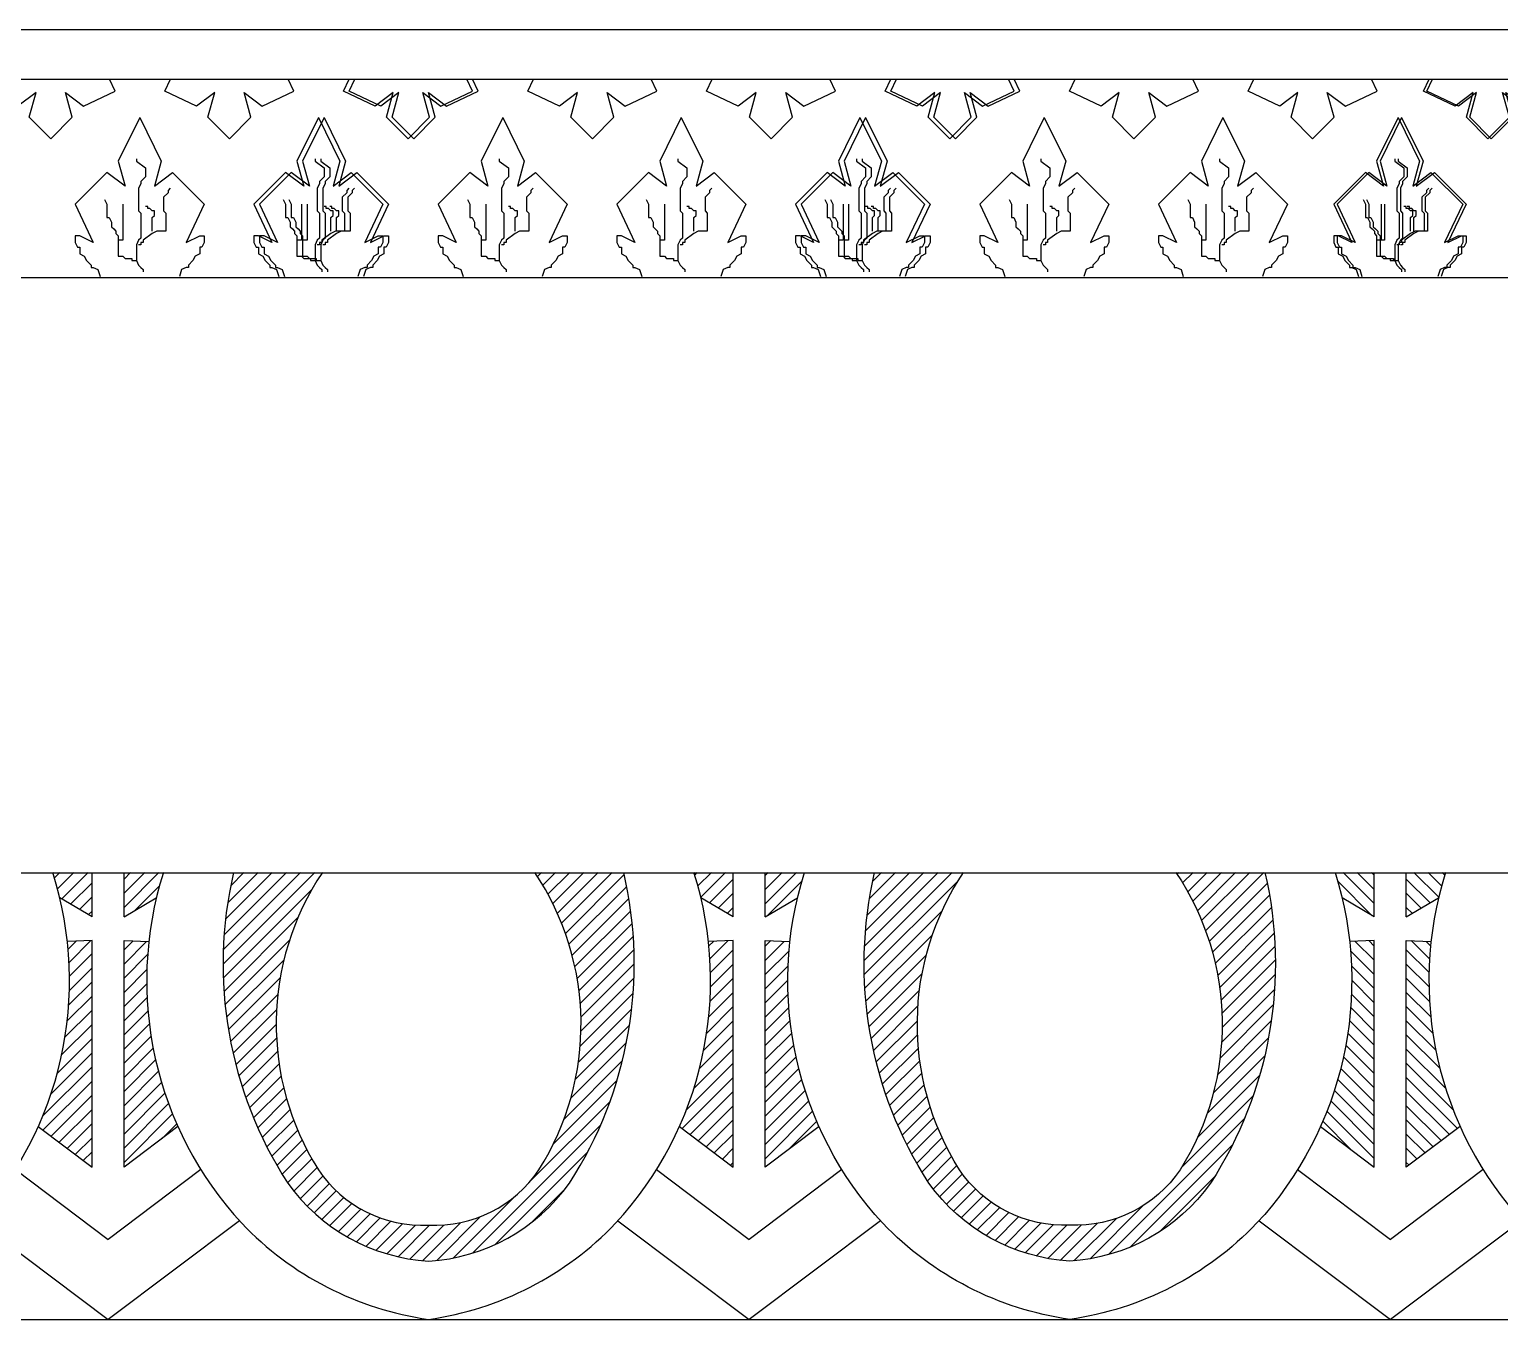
# Model space of a CAD drawing. Extents: x 225 to 2401, y 148 to 3508.
# Drawn here: x 725.2 to 873.3, y 3093.5 to 3223.5 of the extents above; entities that cross this region are included whole.
import ezdxf

# ---------------------------------------------------------------- set-up
doc = ezdxf.new("R2010")
doc.units = 0
doc.header["$LTSCALE"] = 10
doc.header["$MEASUREMENT"] = 0
for name, color, linetype in [('3', 3, 'CONTINUOUS'), ('7', 7, 'CONTINUOUS'), ('BH', 3, 'CONTINUOUS')]:
    doc.layers.add(name, color=color, linetype=linetype)
pattern_1 = [(45, (356.2335, 1808.6807), (-0.7137359, 0.7137359), [])]

msp = doc.modelspace()

# ---------------------------------------------------------------- hatches: boundary and pattern name
at = {"layer": '3'}
h = msp.add_hatch(dxfattribs=at)
h.set_pattern_fill('ANSI31', color=256, scale=8.075, style=0)
h.set_pattern_definition(pattern_1)
h.paths.add_polyline_path([(731.49, 3138.52), (727.54, 3138.52, -0.018345), (728.25, 3135.97), (731.49, 3134.04)])
h.paths.add_polyline_path([(731.49, 3131.68), (729.01, 3131.55, -0.133078), (726.07, 3112.92), (731.49, 3108.83)])
h.paths.add_polyline_path([(737.21, 3131.55), (734.72, 3131.68), (734.72, 3108.83), (740.15, 3112.92, -0.133078)])
h.paths.add_polyline_path([(734.72, 3138.52), (734.72, 3134.04), (737.97, 3135.97, -0.018345), (738.68, 3138.52)])
h = msp.add_hatch(dxfattribs=at)
h.set_pattern_fill('ANSI31', color=256, scale=8.075, style=0)
h.set_pattern_definition(pattern_1)
h.paths.add_polyline_path([(796.09, 3138.52), (792.14, 3138.52, -0.018345), (792.85, 3135.97), (796.09, 3134.04)])
h.paths.add_polyline_path([(796.09, 3131.68), (793.61, 3131.55, -0.133078), (790.67, 3112.92), (796.09, 3108.83)])
h.paths.add_polyline_path([(801.81, 3131.55), (799.32, 3131.68), (799.32, 3108.83), (804.75, 3112.92, -0.133078)])
h.paths.add_polyline_path([(799.32, 3138.52), (799.32, 3134.04), (802.57, 3135.97, -0.018345), (803.28, 3138.52)])
h = msp.add_hatch(dxfattribs=at)
h.set_pattern_fill('ANSI31', color=256, scale=8.075, style=0)
h.set_pattern_definition(pattern_1)
h.paths.add_polyline_path([(819.31, 3138.52), (810.35, 3138.52, 0.20319), (815.81, 3107.22, 0.224863), (830.01, 3099.35, 0.224863), (844.2, 3107.22, 0.20319), (849.67, 3138.52), (840.7, 3138.52, -0.297247), (841.12, 3108.57, -0.262813), (830.01, 3102.98, -0.262813), (818.9, 3108.57, -0.297247)])
h = msp.add_hatch(dxfattribs=at)
h.set_pattern_fill('ANSI31', color=256, scale=8.075, style=0)
h.set_pattern_definition([(135, (1303.7843, 1808.6807), (0.7137359, 0.7137359), [])])
h.paths.add_polyline_path([(863.92, 3138.52), (867.88, 3138.52, 0.018345), (867.17, 3135.97), (863.92, 3134.04)])
h.paths.add_polyline_path([(863.92, 3131.68), (866.41, 3131.55, 0.133078), (869.35, 3112.92), (863.92, 3108.83)])
h.paths.add_polyline_path([(858.21, 3131.55), (860.69, 3131.68), (860.69, 3108.83), (855.27, 3112.92, 0.133078)])
h.paths.add_polyline_path([(860.69, 3138.52), (860.69, 3134.04), (857.45, 3135.97, 0.018345), (856.74, 3138.52)])
at = {"layer": 'BH'}
h = msp.add_hatch(dxfattribs=at)
h.set_pattern_fill('ANSI31', color=256, scale=8.075, style=0)
h.set_pattern_definition(pattern_1)
h.paths.add_polyline_path([(785.07, 3138.52), (776.1, 3138.52, -0.297247), (776.52, 3108.57, -0.262813), (765.41, 3102.98, -0.262813), (754.3, 3108.57, -0.297247), (754.71, 3138.52), (745.75, 3138.52, 0.20319), (751.21, 3107.22, 0.224863), (765.41, 3099.35, 0.224863), (779.6, 3107.22, 0.20319)])

# ---------------------------------------------------------------- linework, layer by layer
at = {"layer": '3'}
for p, q in [((277.43, 3218.47), (1385.49, 3218.47)), ((729.43, 3198.47), (743.14, 3198.47)), ((747.43, 3198.47), (761.14, 3198.47)), ((748, 3198.47), (761.71, 3198.47)), ((766, 3198.47), (779.71, 3198.47)), ((784, 3198.47), (797.71, 3198.47)), ((802, 3198.47), (815.71, 3198.47)), ((802.57, 3198.47), (816.28, 3198.47)), ((820.57, 3198.47), (834.28, 3198.47)), ((838.57, 3198.47), (852.28, 3198.47)), ((856.23, 3198.47), (869.94, 3198.47)), ((856.57, 3198.47), (870.28, 3198.47)), ((731.49, 3134.04), (731.49, 3138.52)), ((734.72, 3134.04), (734.72, 3138.52)), ((796.09, 3134.04), (796.09, 3138.52)), ((799.32, 3134.04), (799.32, 3138.52)), ((860.69, 3134.04), (860.69, 3138.52)), ((863.92, 3134.04), (863.92, 3138.52)), ((731.49, 3134.04), (728.25, 3135.97)), ((734.72, 3134.04), (737.97, 3135.97)), ((796.09, 3134.04), (792.85, 3135.97)), ((799.32, 3134.04), (802.57, 3135.97)), ((860.69, 3134.04), (857.45, 3135.97)), ((863.92, 3134.04), (867.17, 3135.97)), ((731.49, 3131.68), (729.01, 3131.55)), ((731.49, 3108.83), (731.49, 3131.68)), ((734.72, 3131.68), (737.21, 3131.55)), ((734.72, 3108.83), (734.72, 3131.68)), ((796.09, 3131.68), (793.61, 3131.55)), ((796.09, 3108.83), (796.09, 3131.68)), ((799.32, 3131.68), (801.81, 3131.55)), ((799.32, 3108.83), (799.32, 3131.68)), ((860.69, 3131.68), (858.21, 3131.55)), ((860.69, 3108.83), (860.69, 3131.68)), ((863.92, 3108.83), (863.92, 3131.68)), ((863.92, 3131.68), (866.41, 3131.55)), ((726.07, 3112.92), (731.49, 3108.83)), ((740.15, 3112.92), (734.72, 3108.83)), ((790.67, 3112.92), (796.09, 3108.83)), ((804.75, 3112.92), (799.32, 3108.83)), ((855.27, 3112.92), (860.69, 3108.83)), ((869.35, 3112.92), (863.92, 3108.83)), ((723.77, 3108.59), (733.11, 3101.55)), ((742.45, 3108.59), (733.11, 3101.55)), ((788.37, 3108.59), (797.71, 3101.55)), ((807.05, 3108.59), (797.71, 3101.55)), ((852.97, 3108.59), (862.31, 3101.55)), ((871.65, 3108.59), (862.31, 3101.55)), ((719.88, 3103.43), (733.11, 3093.47)), ((746.34, 3103.43), (733.11, 3093.47)), ((784.48, 3103.43), (797.71, 3093.47)), ((810.94, 3103.43), (797.71, 3093.47)), ((849.08, 3103.43), (862.31, 3093.47)), ((875.54, 3103.43), (862.31, 3093.47)), ((442.43, 3093.47), (1378.48, 3093.47))]:
    msp.add_line(p, q, dxfattribs=at)
for points in [[(727.34, 3212.43), (725.17, 3214.61), (725.85, 3217.11), (724.03, 3215.75), (720.84, 3217.24), (721.41, 3218.47)], [(727.34, 3212.43), (729.5, 3214.61), (728.82, 3217.11), (730.64, 3215.75), (733.84, 3217.24), (733.26, 3218.47)], [(745.34, 3212.43), (743.17, 3214.61), (743.85, 3217.11), (742.03, 3215.75), (738.84, 3217.24), (739.41, 3218.47)], [(745.34, 3212.43), (747.5, 3214.61), (746.82, 3217.11), (748.64, 3215.75), (751.84, 3217.24), (751.26, 3218.47)], [(763.34, 3212.43), (761.17, 3214.61), (761.85, 3217.11), (760.03, 3215.75), (756.84, 3217.24), (757.41, 3218.47)], [(763.91, 3212.43), (761.74, 3214.61), (762.42, 3217.11), (760.6, 3215.75), (757.41, 3217.24), (757.98, 3218.47)], [(763.34, 3212.43), (765.5, 3214.61), (764.82, 3217.11), (766.64, 3215.75), (769.84, 3217.24), (769.26, 3218.47)], [(763.91, 3212.43), (766.07, 3214.61), (765.39, 3217.11), (767.21, 3215.75), (770.41, 3217.24), (769.83, 3218.47)], [(781.91, 3212.43), (779.74, 3214.61), (780.42, 3217.11), (778.6, 3215.75), (775.41, 3217.24), (775.98, 3218.47)], [(781.91, 3212.43), (784.07, 3214.61), (783.39, 3217.11), (785.21, 3215.75), (788.41, 3217.24), (787.83, 3218.47)], [(799.91, 3212.43), (797.74, 3214.61), (798.42, 3217.11), (796.6, 3215.75), (793.41, 3217.24), (793.98, 3218.47)], [(799.91, 3212.43), (802.07, 3214.61), (801.39, 3217.11), (803.21, 3215.75), (806.41, 3217.24), (805.83, 3218.47)], [(817.91, 3212.43), (815.74, 3214.61), (816.42, 3217.11), (814.6, 3215.75), (811.41, 3217.24), (811.98, 3218.47)], [(818.48, 3212.43), (816.31, 3214.61), (816.99, 3217.11), (815.17, 3215.75), (811.98, 3217.24), (812.55, 3218.47)], [(817.91, 3212.43), (820.07, 3214.61), (819.39, 3217.11), (821.21, 3215.75), (824.41, 3217.24), (823.83, 3218.47)], [(818.48, 3212.43), (820.64, 3214.61), (819.96, 3217.11), (821.78, 3215.75), (824.98, 3217.24), (824.4, 3218.47)], [(836.48, 3212.43), (834.31, 3214.61), (834.99, 3217.11), (833.17, 3215.75), (829.98, 3217.24), (830.55, 3218.47)], [(836.48, 3212.43), (838.64, 3214.61), (837.96, 3217.11), (839.78, 3215.75), (842.98, 3217.24), (842.4, 3218.47)], [(854.48, 3212.43), (852.31, 3214.61), (852.99, 3217.11), (851.17, 3215.75), (847.98, 3217.24), (848.55, 3218.47)], [(854.48, 3212.43), (856.64, 3214.61), (855.96, 3217.11), (857.78, 3215.75), (860.98, 3217.24), (860.4, 3218.47)], [(872.14, 3212.43), (869.97, 3214.61), (870.65, 3217.11), (868.83, 3215.75), (865.64, 3217.24), (866.21, 3218.47)], [(872.48, 3212.43), (870.31, 3214.61), (870.99, 3217.11), (869.17, 3215.75), (865.98, 3217.24), (866.55, 3218.47)], [(872.14, 3212.43), (874.3, 3214.61), (873.62, 3217.11), (875.44, 3215.75), (878.63, 3217.24), (878.06, 3218.47)], [(872.48, 3212.43), (874.64, 3214.61), (873.96, 3217.11), (875.78, 3215.75), (878.98, 3217.24), (878.4, 3218.47)], [(736.3, 3214.58), (734.13, 3210.2), (734.82, 3207.69), (732.99, 3209.06), (729.8, 3205.87), (731.62, 3202), (730.26, 3202.68), (730.03, 3202.68), (729.8, 3202.68), (729.8, 3202.45), (729.8, 3202), (730.03, 3201.54), (730.26, 3201.54), (730.26, 3201.31), (730.26, 3201.09), (730.26, 3200.86), (730.71, 3200.63), (730.94, 3200.17), (731.4, 3199.72), (731.4, 3199.49), (731.62, 3199.49), (732.08, 3199.26), (732.31, 3198.58)], [(736.3, 3214.58), (738.47, 3210.2), (737.78, 3207.69), (739.61, 3209.06), (742.8, 3205.87), (740.97, 3202), (742.34, 3202.68), (742.57, 3202.68), (742.8, 3202.68), (742.8, 3202.45), (742.8, 3202), (742.57, 3201.54), (742.34, 3201.54), (742.34, 3201.31), (742.34, 3201.09), (742.34, 3200.86), (741.89, 3200.63), (741.66, 3200.17), (741.2, 3199.72), (741.2, 3199.49), (740.97, 3199.49), (740.52, 3199.26), (740.29, 3198.58)], [(754.3, 3214.58), (752.13, 3210.2), (752.82, 3207.69), (750.99, 3209.06), (747.8, 3205.87), (749.62, 3202), (748.26, 3202.68), (748.03, 3202.68), (747.8, 3202.68), (747.8, 3202.45), (747.8, 3202), (748.03, 3201.54), (748.26, 3201.54), (748.26, 3201.31), (748.26, 3201.09), (748.26, 3200.86), (748.71, 3200.63), (748.94, 3200.17), (749.4, 3199.72), (749.4, 3199.49), (749.62, 3199.49), (750.08, 3199.26), (750.31, 3198.58)], [(754.87, 3214.58), (752.7, 3210.2), (753.39, 3207.69), (751.56, 3209.06), (748.37, 3205.87), (750.19, 3202), (748.83, 3202.68), (748.6, 3202.68), (748.37, 3202.68), (748.37, 3202.45), (748.37, 3202), (748.6, 3201.54), (748.83, 3201.54), (748.83, 3201.31), (748.83, 3201.09), (748.83, 3200.86), (749.28, 3200.63), (749.51, 3200.17), (749.97, 3199.72), (749.97, 3199.49), (750.19, 3199.49), (750.65, 3199.26), (750.88, 3198.58)], [(754.3, 3214.58), (756.47, 3210.2), (755.78, 3207.69), (757.61, 3209.06), (760.8, 3205.87), (758.97, 3202), (760.34, 3202.68), (760.57, 3202.68), (760.8, 3202.68), (760.8, 3202.45), (760.8, 3202), (760.57, 3201.54), (760.34, 3201.54), (760.34, 3201.31), (760.34, 3201.09), (760.34, 3200.86), (759.89, 3200.63), (759.66, 3200.17), (759.2, 3199.72), (759.2, 3199.49), (758.97, 3199.49), (758.52, 3199.26), (758.29, 3198.58)], [(754.87, 3214.58), (757.04, 3210.2), (756.35, 3207.69), (758.18, 3209.06), (761.37, 3205.87), (759.54, 3202), (760.91, 3202.68), (761.14, 3202.68), (761.37, 3202.68), (761.37, 3202.45), (761.37, 3202), (761.14, 3201.54), (760.91, 3201.54), (760.91, 3201.31), (760.91, 3201.09), (760.91, 3200.86), (760.46, 3200.63), (760.23, 3200.17), (759.77, 3199.72), (759.77, 3199.49), (759.54, 3199.49), (759.09, 3199.26), (758.86, 3198.58)], [(772.87, 3214.58), (770.7, 3210.2), (771.39, 3207.69), (769.56, 3209.06), (766.37, 3205.87), (768.19, 3202), (766.83, 3202.68), (766.6, 3202.68), (766.37, 3202.68), (766.37, 3202.45), (766.37, 3202), (766.6, 3201.54), (766.83, 3201.54), (766.83, 3201.31), (766.83, 3201.09), (766.83, 3200.86), (767.28, 3200.63), (767.51, 3200.17), (767.97, 3199.72), (767.97, 3199.49), (768.19, 3199.49), (768.65, 3199.26), (768.88, 3198.58)], [(772.87, 3214.58), (775.04, 3210.2), (774.35, 3207.69), (776.18, 3209.06), (779.37, 3205.87), (777.54, 3202), (778.91, 3202.68), (779.14, 3202.68), (779.37, 3202.68), (779.37, 3202.45), (779.37, 3202), (779.14, 3201.54), (778.91, 3201.54), (778.91, 3201.31), (778.91, 3201.09), (778.91, 3200.86), (778.46, 3200.63), (778.23, 3200.17), (777.77, 3199.72), (777.77, 3199.49), (777.54, 3199.49), (777.09, 3199.26), (776.86, 3198.58)], [(790.87, 3214.58), (788.7, 3210.2), (789.39, 3207.69), (787.56, 3209.06), (784.37, 3205.87), (786.19, 3202), (784.83, 3202.68), (784.6, 3202.68), (784.37, 3202.68), (784.37, 3202.45), (784.37, 3202), (784.6, 3201.54), (784.83, 3201.54), (784.83, 3201.31), (784.83, 3201.09), (784.83, 3200.86), (785.28, 3200.63), (785.51, 3200.17), (785.97, 3199.72), (785.97, 3199.49), (786.19, 3199.49), (786.65, 3199.26), (786.88, 3198.58)], [(790.87, 3214.58), (793.04, 3210.2), (792.35, 3207.69), (794.18, 3209.06), (797.37, 3205.87), (795.54, 3202), (796.91, 3202.68), (797.14, 3202.68), (797.37, 3202.68), (797.37, 3202.45), (797.37, 3202), (797.14, 3201.54), (796.91, 3201.54), (796.91, 3201.31), (796.91, 3201.09), (796.91, 3200.86), (796.46, 3200.63), (796.23, 3200.17), (795.77, 3199.72), (795.77, 3199.49), (795.54, 3199.49), (795.09, 3199.26), (794.86, 3198.58)], [(808.87, 3214.58), (806.7, 3210.2), (807.39, 3207.69), (805.56, 3209.06), (802.37, 3205.87), (804.19, 3202), (802.83, 3202.68), (802.6, 3202.68), (802.37, 3202.68), (802.37, 3202.45), (802.37, 3202), (802.6, 3201.54), (802.83, 3201.54), (802.83, 3201.31), (802.83, 3201.09), (802.83, 3200.86), (803.28, 3200.63), (803.51, 3200.17), (803.97, 3199.72), (803.97, 3199.49), (804.19, 3199.49), (804.65, 3199.26), (804.88, 3198.58)], [(809.44, 3214.58), (807.27, 3210.2), (807.96, 3207.69), (806.13, 3209.06), (802.94, 3205.87), (804.76, 3202), (803.4, 3202.68), (803.17, 3202.68), (802.94, 3202.68), (802.94, 3202.45), (802.94, 3202), (803.17, 3201.54), (803.4, 3201.54), (803.4, 3201.31), (803.4, 3201.09), (803.4, 3200.86), (803.85, 3200.63), (804.08, 3200.17), (804.54, 3199.72), (804.54, 3199.49), (804.76, 3199.49), (805.22, 3199.26), (805.45, 3198.58)], [(808.87, 3214.58), (811.04, 3210.2), (810.35, 3207.69), (812.18, 3209.06), (815.37, 3205.87), (813.54, 3202), (814.91, 3202.68), (815.14, 3202.68), (815.37, 3202.68), (815.37, 3202.45), (815.37, 3202), (815.14, 3201.54), (814.91, 3201.54), (814.91, 3201.31), (814.91, 3201.09), (814.91, 3200.86), (814.46, 3200.63), (814.23, 3200.17), (813.77, 3199.72), (813.77, 3199.49), (813.54, 3199.49), (813.09, 3199.26), (812.86, 3198.58)], [(809.44, 3214.58), (811.61, 3210.2), (810.92, 3207.69), (812.75, 3209.06), (815.94, 3205.87), (814.11, 3202), (815.48, 3202.68), (815.71, 3202.68), (815.94, 3202.68), (815.94, 3202.45), (815.94, 3202), (815.71, 3201.54), (815.48, 3201.54), (815.48, 3201.31), (815.48, 3201.09), (815.48, 3200.86), (815.03, 3200.63), (814.8, 3200.17), (814.34, 3199.72), (814.34, 3199.49), (814.11, 3199.49), (813.66, 3199.26), (813.43, 3198.58)], [(827.44, 3214.58), (825.27, 3210.2), (825.96, 3207.69), (824.13, 3209.06), (820.94, 3205.87), (822.76, 3202), (821.4, 3202.68), (821.17, 3202.68), (820.94, 3202.68), (820.94, 3202.45), (820.94, 3202), (821.17, 3201.54), (821.4, 3201.54), (821.4, 3201.31), (821.4, 3201.09), (821.4, 3200.86), (821.85, 3200.63), (822.08, 3200.17), (822.54, 3199.72), (822.54, 3199.49), (822.76, 3199.49), (823.22, 3199.26), (823.45, 3198.58)], [(827.44, 3214.58), (829.61, 3210.2), (828.92, 3207.69), (830.75, 3209.06), (833.94, 3205.87), (832.11, 3202), (833.48, 3202.68), (833.71, 3202.68), (833.94, 3202.68), (833.94, 3202.45), (833.94, 3202), (833.71, 3201.54), (833.48, 3201.54), (833.48, 3201.31), (833.48, 3201.09), (833.48, 3200.86), (833.03, 3200.63), (832.8, 3200.17), (832.34, 3199.72), (832.34, 3199.49), (832.11, 3199.49), (831.66, 3199.26), (831.43, 3198.58)], [(845.44, 3214.58), (843.27, 3210.2), (843.96, 3207.69), (842.13, 3209.06), (838.94, 3205.87), (840.76, 3202), (839.4, 3202.68), (839.17, 3202.68), (838.94, 3202.68), (838.94, 3202.45), (838.94, 3202), (839.17, 3201.54), (839.4, 3201.54), (839.4, 3201.31), (839.4, 3201.09), (839.4, 3200.86), (839.85, 3200.63), (840.08, 3200.17), (840.54, 3199.72), (840.54, 3199.49), (840.76, 3199.49), (841.22, 3199.26), (841.45, 3198.58)], [(845.44, 3214.58), (847.61, 3210.2), (846.92, 3207.69), (848.75, 3209.06), (851.94, 3205.87), (850.11, 3202), (851.48, 3202.68), (851.71, 3202.68), (851.94, 3202.68), (851.94, 3202.45), (851.94, 3202), (851.71, 3201.54), (851.48, 3201.54), (851.48, 3201.31), (851.48, 3201.09), (851.48, 3200.86), (851.03, 3200.63), (850.8, 3200.17), (850.34, 3199.72), (850.34, 3199.49), (850.11, 3199.49), (849.66, 3199.26), (849.43, 3198.58)], [(863.1, 3214.58), (860.93, 3210.2), (861.61, 3207.69), (859.79, 3209.06), (856.6, 3205.87), (858.42, 3202), (857.05, 3202.68), (856.83, 3202.68), (856.6, 3202.68), (856.6, 3202.45), (856.6, 3202), (856.83, 3201.54), (857.05, 3201.54), (857.05, 3201.31), (857.05, 3201.09), (857.05, 3200.86), (857.51, 3200.63), (857.74, 3200.17), (858.19, 3199.72), (858.19, 3199.49), (858.42, 3199.49), (858.88, 3199.26), (859.11, 3198.58)], [(863.44, 3214.58), (861.27, 3210.2), (861.96, 3207.69), (860.13, 3209.06), (856.94, 3205.87), (858.76, 3202), (857.4, 3202.68), (857.17, 3202.68), (856.94, 3202.68), (856.94, 3202.45), (856.94, 3202), (857.17, 3201.54), (857.4, 3201.54), (857.4, 3201.31), (857.4, 3201.09), (857.4, 3200.86), (857.85, 3200.63), (858.08, 3200.17), (858.54, 3199.72), (858.54, 3199.49), (858.76, 3199.49), (859.22, 3199.26), (859.45, 3198.58)], [(863.1, 3214.58), (865.26, 3210.2), (864.58, 3207.69), (866.4, 3209.06), (869.6, 3205.87), (867.77, 3202), (869.14, 3202.68), (869.37, 3202.68), (869.6, 3202.68), (869.6, 3202.45), (869.6, 3202), (869.37, 3201.54), (869.14, 3201.54), (869.14, 3201.31), (869.14, 3201.09), (869.14, 3200.86), (868.68, 3200.63), (868.46, 3200.17), (868, 3199.72), (868, 3199.49), (867.77, 3199.49), (867.32, 3199.26), (867.09, 3198.58)], [(863.44, 3214.58), (865.61, 3210.2), (864.92, 3207.69), (866.75, 3209.06), (869.94, 3205.87), (868.11, 3202), (869.48, 3202.68), (869.71, 3202.68), (869.94, 3202.68), (869.94, 3202.45), (869.94, 3202), (869.71, 3201.54), (869.48, 3201.54), (869.48, 3201.31), (869.48, 3201.09), (869.48, 3200.86), (869.03, 3200.63), (868.8, 3200.17), (868.34, 3199.72), (868.34, 3199.49), (868.11, 3199.49), (867.66, 3199.26), (867.43, 3198.58)], [(735.96, 3210.43), (735.96, 3210.2), (736.87, 3209.52), (736.87, 3209.06), (736.87, 3208.61), (736.41, 3208.15), (736.41, 3207.92), (736.19, 3207.47), (736.19, 3207.01), (736.19, 3206.33), (736.19, 3205.87), (736.19, 3205.64), (736.19, 3205.19), (736.19, 3205.19), (736.19, 3205.19), (736.41, 3204.96), (736.41, 3204.73), (736.41, 3204.28), (736.41, 3203.82), (736.41, 3203.59), (736.41, 3203.59), (736.41, 3203.36), (736.41, 3202.91), (736.41, 3202.45), (736.19, 3202.22), (735.96, 3201.77), (735.96, 3201.54), (735.96, 3201.09), (735.96, 3200.86), (735.96, 3200.17), (736.19, 3199.72), (736.41, 3199.49), (736.64, 3199.26), (736.64, 3199.03)], [(753.96, 3210.43), (753.96, 3210.2), (754.87, 3209.52), (754.87, 3209.06), (754.87, 3208.61), (754.41, 3208.15), (754.41, 3207.92), (754.19, 3207.47), (754.19, 3207.01), (754.19, 3206.33), (754.19, 3205.87), (754.19, 3205.64), (754.19, 3205.19), (754.19, 3205.19), (754.19, 3205.19), (754.41, 3204.96), (754.41, 3204.73), (754.41, 3204.28), (754.41, 3203.82), (754.41, 3203.59), (754.41, 3203.59), (754.41, 3203.36), (754.41, 3202.91), (754.41, 3202.45), (754.19, 3202.22), (753.96, 3201.77), (753.96, 3201.54), (753.96, 3201.09), (753.96, 3200.86), (753.96, 3200.17), (754.19, 3199.72), (754.41, 3199.49), (754.64, 3199.26), (754.64, 3199.03)], [(754.53, 3210.43), (754.53, 3210.2), (755.44, 3209.52), (755.44, 3209.06), (755.44, 3208.61), (754.98, 3208.15), (754.98, 3207.92), (754.76, 3207.47), (754.76, 3207.01), (754.76, 3206.33), (754.76, 3205.87), (754.76, 3205.64), (754.76, 3205.19), (754.76, 3205.19), (754.76, 3205.19), (754.98, 3204.96), (754.98, 3204.73), (754.98, 3204.28), (754.98, 3203.82), (754.98, 3203.59), (754.98, 3203.59), (754.98, 3203.36), (754.98, 3202.91), (754.98, 3202.45), (754.76, 3202.22), (754.53, 3201.77), (754.53, 3201.54), (754.53, 3201.09), (754.53, 3200.86), (754.53, 3200.17), (754.76, 3199.72), (754.98, 3199.49), (755.21, 3199.26), (755.21, 3199.03)], [(772.53, 3210.43), (772.53, 3210.2), (773.44, 3209.52), (773.44, 3209.06), (773.44, 3208.61), (772.98, 3208.15), (772.98, 3207.92), (772.76, 3207.47), (772.76, 3207.01), (772.76, 3206.33), (772.76, 3205.87), (772.76, 3205.64), (772.76, 3205.19), (772.76, 3205.19), (772.76, 3205.19), (772.98, 3204.96), (772.98, 3204.73), (772.98, 3204.28), (772.98, 3203.82), (772.98, 3203.59), (772.98, 3203.59), (772.98, 3203.36), (772.98, 3202.91), (772.98, 3202.45), (772.76, 3202.22), (772.53, 3201.77), (772.53, 3201.54), (772.53, 3201.09), (772.53, 3200.86), (772.53, 3200.17), (772.76, 3199.72), (772.98, 3199.49), (773.21, 3199.26), (773.21, 3199.03)], [(790.53, 3210.43), (790.53, 3210.2), (791.44, 3209.52), (791.44, 3209.06), (791.44, 3208.61), (790.98, 3208.15), (790.98, 3207.92), (790.76, 3207.47), (790.76, 3207.01), (790.76, 3206.33), (790.76, 3205.87), (790.76, 3205.64), (790.76, 3205.19), (790.76, 3205.19), (790.76, 3205.19), (790.98, 3204.96), (790.98, 3204.73), (790.98, 3204.28), (790.98, 3203.82), (790.98, 3203.59), (790.98, 3203.59), (790.98, 3203.36), (790.98, 3202.91), (790.98, 3202.45), (790.76, 3202.22), (790.53, 3201.77), (790.53, 3201.54), (790.53, 3201.09), (790.53, 3200.86), (790.53, 3200.17), (790.76, 3199.72), (790.98, 3199.49), (791.21, 3199.26), (791.21, 3199.03)], [(808.53, 3210.43), (808.53, 3210.2), (809.44, 3209.52), (809.44, 3209.06), (809.44, 3208.61), (808.98, 3208.15), (808.98, 3207.92), (808.76, 3207.47), (808.76, 3207.01), (808.76, 3206.33), (808.76, 3205.87), (808.76, 3205.64), (808.76, 3205.19), (808.76, 3205.19), (808.76, 3205.19), (808.98, 3204.96), (808.98, 3204.73), (808.98, 3204.28), (808.98, 3203.82), (808.98, 3203.59), (808.98, 3203.59), (808.98, 3203.36), (808.98, 3202.91), (808.98, 3202.45), (808.76, 3202.22), (808.53, 3201.77), (808.53, 3201.54), (808.53, 3201.09), (808.53, 3200.86), (808.53, 3200.17), (808.76, 3199.72), (808.98, 3199.49), (809.21, 3199.26), (809.21, 3199.03)], [(809.1, 3210.43), (809.1, 3210.2), (810.01, 3209.52), (810.01, 3209.06), (810.01, 3208.61), (809.55, 3208.15), (809.55, 3207.92), (809.33, 3207.47), (809.33, 3207.01), (809.33, 3206.33), (809.33, 3205.87), (809.33, 3205.64), (809.33, 3205.19), (809.33, 3205.19), (809.33, 3205.19), (809.55, 3204.96), (809.55, 3204.73), (809.55, 3204.28), (809.55, 3203.82), (809.55, 3203.59), (809.55, 3203.59), (809.55, 3203.36), (809.55, 3202.91), (809.55, 3202.45), (809.33, 3202.22), (809.1, 3201.77), (809.1, 3201.54), (809.1, 3201.09), (809.1, 3200.86), (809.1, 3200.17), (809.33, 3199.72), (809.55, 3199.49), (809.78, 3199.26), (809.78, 3199.03)], [(827.1, 3210.43), (827.1, 3210.2), (828.01, 3209.52), (828.01, 3209.06), (828.01, 3208.61), (827.55, 3208.15), (827.55, 3207.92), (827.33, 3207.47), (827.33, 3207.01), (827.33, 3206.33), (827.33, 3205.87), (827.33, 3205.64), (827.33, 3205.19), (827.33, 3205.19), (827.33, 3205.19), (827.55, 3204.96), (827.55, 3204.73), (827.55, 3204.28), (827.55, 3203.82), (827.55, 3203.59), (827.55, 3203.59), (827.55, 3203.36), (827.55, 3202.91), (827.55, 3202.45), (827.33, 3202.22), (827.1, 3201.77), (827.1, 3201.54), (827.1, 3201.09), (827.1, 3200.86), (827.1, 3200.17), (827.33, 3199.72), (827.55, 3199.49), (827.78, 3199.26), (827.78, 3199.03)], [(845.1, 3210.43), (845.1, 3210.2), (846.01, 3209.52), (846.01, 3209.06), (846.01, 3208.61), (845.55, 3208.15), (845.55, 3207.92), (845.33, 3207.47), (845.33, 3207.01), (845.33, 3206.33), (845.33, 3205.87), (845.33, 3205.64), (845.33, 3205.19), (845.33, 3205.19), (845.33, 3205.19), (845.55, 3204.96), (845.55, 3204.73), (845.55, 3204.28), (845.55, 3203.82), (845.55, 3203.59), (845.55, 3203.59), (845.55, 3203.36), (845.55, 3202.91), (845.55, 3202.45), (845.33, 3202.22), (845.1, 3201.77), (845.1, 3201.54), (845.1, 3201.09), (845.1, 3200.86), (845.1, 3200.17), (845.33, 3199.72), (845.55, 3199.49), (845.78, 3199.26), (845.78, 3199.03)], [(862.76, 3210.43), (862.76, 3210.2), (863.67, 3209.52), (863.67, 3209.06), (863.67, 3208.61), (863.21, 3208.15), (863.21, 3207.92), (862.98, 3207.47), (862.98, 3207.01), (862.98, 3206.33), (862.98, 3205.87), (862.98, 3205.64), (862.98, 3205.19), (862.98, 3205.19), (862.98, 3205.19), (863.21, 3204.96), (863.21, 3204.73), (863.21, 3204.28), (863.21, 3203.82), (863.21, 3203.59), (863.21, 3203.59), (863.21, 3203.36), (863.21, 3202.91), (863.21, 3202.45), (862.98, 3202.22), (862.76, 3201.77), (862.76, 3201.54), (862.76, 3201.09), (862.76, 3200.86), (862.76, 3200.17), (862.98, 3199.72), (863.21, 3199.49), (863.44, 3199.26), (863.44, 3199.03)], [(863.1, 3210.43), (863.1, 3210.2), (864.01, 3209.52), (864.01, 3209.06), (864.01, 3208.61), (863.55, 3208.15), (863.55, 3207.92), (863.33, 3207.47), (863.33, 3207.01), (863.33, 3206.33), (863.33, 3205.87), (863.33, 3205.64), (863.33, 3205.19), (863.33, 3205.19), (863.33, 3205.19), (863.55, 3204.96), (863.55, 3204.73), (863.55, 3204.28), (863.55, 3203.82), (863.55, 3203.59), (863.55, 3203.59), (863.55, 3203.36), (863.55, 3202.91), (863.55, 3202.45), (863.33, 3202.22), (863.1, 3201.77), (863.1, 3201.54), (863.1, 3201.09), (863.1, 3200.86), (863.1, 3200.17), (863.33, 3199.72), (863.55, 3199.49), (863.78, 3199.26), (863.78, 3199.03)], [(739.38, 3207.47), (739.15, 3207.24), (739.15, 3207.01), (738.69, 3206.55), (738.69, 3205.87), (738.69, 3205.19), (738.92, 3204.96), (738.92, 3204.73), (738.92, 3204.5), (738.92, 3203.59), (738.92, 3203.36), (738.92, 3203.14), (738.92, 3203.14), (738.47, 3203.14), (738.01, 3203.14), (737.55, 3202.91), (736.64, 3202.22), (736.64, 3202), (736.41, 3202), (736.41, 3201.77), (736.19, 3201.77), (736.19, 3201.77)], [(757.38, 3207.47), (757.15, 3207.24), (757.15, 3207.01), (756.69, 3206.55), (756.69, 3205.87), (756.69, 3205.19), (756.92, 3204.96), (756.92, 3204.73), (756.92, 3204.5), (756.92, 3203.59), (756.92, 3203.36), (756.92, 3203.14), (756.92, 3203.14), (756.47, 3203.14), (756.01, 3203.14), (755.55, 3202.91), (754.64, 3202.22), (754.64, 3202), (754.41, 3202), (754.41, 3201.77), (754.19, 3201.77), (754.19, 3201.77)], [(757.95, 3207.47), (757.72, 3207.24), (757.72, 3207.01), (757.26, 3206.55), (757.26, 3205.87), (757.26, 3205.19), (757.49, 3204.96), (757.49, 3204.73), (757.49, 3204.5), (757.49, 3203.59), (757.49, 3203.36), (757.49, 3203.14), (757.49, 3203.14), (757.04, 3203.14), (756.58, 3203.14), (756.12, 3202.91), (755.21, 3202.22), (755.21, 3202), (754.98, 3202), (754.98, 3201.77), (754.76, 3201.77), (754.76, 3201.77)], [(775.95, 3207.47), (775.72, 3207.24), (775.72, 3207.01), (775.26, 3206.55), (775.26, 3205.87), (775.26, 3205.19), (775.49, 3204.96), (775.49, 3204.73), (775.49, 3204.5), (775.49, 3203.59), (775.49, 3203.36), (775.49, 3203.14), (775.49, 3203.14), (775.04, 3203.14), (774.58, 3203.14), (774.12, 3202.91), (773.21, 3202.22), (773.21, 3202), (772.98, 3202), (772.98, 3201.77), (772.76, 3201.77), (772.76, 3201.77)], [(793.95, 3207.47), (793.72, 3207.24), (793.72, 3207.01), (793.26, 3206.55), (793.26, 3205.87), (793.26, 3205.19), (793.49, 3204.96), (793.49, 3204.73), (793.49, 3204.5), (793.49, 3203.59), (793.49, 3203.36), (793.49, 3203.14), (793.49, 3203.14), (793.04, 3203.14), (792.58, 3203.14), (792.12, 3202.91), (791.21, 3202.22), (791.21, 3202), (790.98, 3202), (790.98, 3201.77), (790.76, 3201.77), (790.76, 3201.77)], [(811.95, 3207.47), (811.72, 3207.24), (811.72, 3207.01), (811.26, 3206.55), (811.26, 3205.87), (811.26, 3205.19), (811.49, 3204.96), (811.49, 3204.73), (811.49, 3204.5), (811.49, 3203.59), (811.49, 3203.36), (811.49, 3203.14), (811.49, 3203.14), (811.04, 3203.14), (810.58, 3203.14), (810.12, 3202.91), (809.21, 3202.22), (809.21, 3202), (808.98, 3202), (808.98, 3201.77), (808.76, 3201.77), (808.76, 3201.77)], [(812.52, 3207.47), (812.29, 3207.24), (812.29, 3207.01), (811.83, 3206.55), (811.83, 3205.87), (811.83, 3205.19), (812.06, 3204.96), (812.06, 3204.73), (812.06, 3204.5), (812.06, 3203.59), (812.06, 3203.36), (812.06, 3203.14), (812.06, 3203.14), (811.61, 3203.14), (811.15, 3203.14), (810.69, 3202.91), (809.78, 3202.22), (809.78, 3202), (809.55, 3202), (809.55, 3201.77), (809.33, 3201.77), (809.33, 3201.77)], [(830.52, 3207.47), (830.29, 3207.24), (830.29, 3207.01), (829.83, 3206.55), (829.83, 3205.87), (829.83, 3205.19), (830.06, 3204.96), (830.06, 3204.73), (830.06, 3204.5), (830.06, 3203.59), (830.06, 3203.36), (830.06, 3203.14), (830.06, 3203.14), (829.61, 3203.14), (829.15, 3203.14), (828.69, 3202.91), (827.78, 3202.22), (827.78, 3202), (827.55, 3202), (827.55, 3201.77), (827.33, 3201.77), (827.33, 3201.77)], [(848.52, 3207.47), (848.29, 3207.24), (848.29, 3207.01), (847.83, 3206.55), (847.83, 3205.87), (847.83, 3205.19), (848.06, 3204.96), (848.06, 3204.73), (848.06, 3204.5), (848.06, 3203.59), (848.06, 3203.36), (848.06, 3203.14), (848.06, 3203.14), (847.61, 3203.14), (847.15, 3203.14), (846.69, 3202.91), (845.78, 3202.22), (845.78, 3202), (845.55, 3202), (845.55, 3201.77), (845.33, 3201.77), (845.33, 3201.77)], [(866.18, 3207.47), (865.95, 3207.24), (865.95, 3207.01), (865.49, 3206.55), (865.49, 3205.87), (865.49, 3205.19), (865.72, 3204.96), (865.72, 3204.73), (865.72, 3204.5), (865.72, 3203.59), (865.72, 3203.36), (865.72, 3203.14), (865.72, 3203.14), (865.26, 3203.14), (864.81, 3203.14), (864.35, 3202.91), (863.44, 3202.22), (863.44, 3202), (863.21, 3202), (863.21, 3201.77), (862.98, 3201.77), (862.98, 3201.77)], [(866.52, 3207.47), (866.29, 3207.24), (866.29, 3207.01), (865.83, 3206.55), (865.83, 3205.87), (865.83, 3205.19), (866.06, 3204.96), (866.06, 3204.73), (866.06, 3204.5), (866.06, 3203.59), (866.06, 3203.36), (866.06, 3203.14), (866.06, 3203.14), (865.61, 3203.14), (865.15, 3203.14), (864.69, 3202.91), (863.78, 3202.22), (863.78, 3202), (863.55, 3202), (863.55, 3201.77), (863.33, 3201.77), (863.33, 3201.77)], [(732.76, 3206.33), (732.99, 3205.87), (732.99, 3205.64), (732.99, 3205.19), (732.99, 3205.19), (732.99, 3205.19), (732.99, 3204.96), (732.99, 3204.73), (732.99, 3204.5), (732.99, 3204.5), (733.22, 3204.5), (733.45, 3204.05), (733.45, 3203.82), (733.45, 3203.59), (733.68, 3203.36), (733.9, 3203.14), (733.9, 3203.14), (733.9, 3202.91), (734.13, 3202.68), (734.13, 3202.45), (734.13, 3202), (734.13, 3201.54), (734.13, 3201.09), (734.13, 3200.63), (734.59, 3200.63), (734.82, 3200.4), (734.82, 3200.4), (735.04, 3200.4), (735.5, 3200.4), (735.5, 3200.17), (735.73, 3200.17), (735.96, 3200.17), (735.96, 3200.17)], [(734.59, 3205.87), (734.59, 3205.87), (734.59, 3205.64), (734.59, 3205.42), (734.59, 3205.19), (734.59, 3205.19), (734.59, 3204.96), (734.59, 3204.5), (734.59, 3203.82), (734.59, 3203.36), (734.59, 3202.91), (734.59, 3202.68), (734.59, 3202.22), (734.36, 3202.22), (734.13, 3202.22), (734.13, 3202), (734.13, 3201.77), (734.13, 3201.54)], [(750.76, 3206.33), (750.99, 3205.87), (750.99, 3205.64), (750.99, 3205.19), (750.99, 3205.19), (750.99, 3205.19), (750.99, 3204.96), (750.99, 3204.73), (750.99, 3204.5), (750.99, 3204.5), (751.22, 3204.5), (751.45, 3204.05), (751.45, 3203.82), (751.45, 3203.59), (751.68, 3203.36), (751.9, 3203.14), (751.9, 3203.14), (751.9, 3202.91), (752.13, 3202.68), (752.13, 3202.45), (752.13, 3202), (752.13, 3201.54), (752.13, 3201.09), (752.13, 3200.63), (752.59, 3200.63), (752.82, 3200.4), (752.82, 3200.4), (753.04, 3200.4), (753.5, 3200.4), (753.5, 3200.17), (753.73, 3200.17), (753.96, 3200.17), (753.96, 3200.17)], [(751.33, 3206.33), (751.56, 3205.87), (751.56, 3205.64), (751.56, 3205.19), (751.56, 3205.19), (751.56, 3205.19), (751.56, 3204.96), (751.56, 3204.73), (751.56, 3204.5), (751.56, 3204.5), (751.79, 3204.5), (752.02, 3204.05), (752.02, 3203.82), (752.02, 3203.59), (752.25, 3203.36), (752.47, 3203.14), (752.47, 3203.14), (752.47, 3202.91), (752.7, 3202.68), (752.7, 3202.45), (752.7, 3202), (752.7, 3201.54), (752.7, 3201.09), (752.7, 3200.63), (753.16, 3200.63), (753.39, 3200.4), (753.39, 3200.4), (753.61, 3200.4), (754.07, 3200.4), (754.07, 3200.17), (754.3, 3200.17), (754.53, 3200.17), (754.53, 3200.17)], [(752.59, 3205.87), (752.59, 3205.87), (752.59, 3205.64), (752.59, 3205.42), (752.59, 3205.19), (752.59, 3205.19), (752.59, 3204.96), (752.59, 3204.5), (752.59, 3203.82), (752.59, 3203.36), (752.59, 3202.91), (752.59, 3202.68), (752.59, 3202.22), (752.36, 3202.22), (752.13, 3202.22), (752.13, 3202), (752.13, 3201.77), (752.13, 3201.54)], [(753.16, 3205.87), (753.16, 3205.87), (753.16, 3205.64), (753.16, 3205.42), (753.16, 3205.19), (753.16, 3205.19), (753.16, 3204.96), (753.16, 3204.5), (753.16, 3203.82), (753.16, 3203.36), (753.16, 3202.91), (753.16, 3202.68), (753.16, 3202.22), (752.93, 3202.22), (752.7, 3202.22), (752.7, 3202), (752.7, 3201.77), (752.7, 3201.54)], [(769.33, 3206.33), (769.56, 3205.87), (769.56, 3205.64), (769.56, 3205.19), (769.56, 3205.19), (769.56, 3205.19), (769.56, 3204.96), (769.56, 3204.73), (769.56, 3204.5), (769.56, 3204.5), (769.79, 3204.5), (770.02, 3204.05), (770.02, 3203.82), (770.02, 3203.59), (770.25, 3203.36), (770.47, 3203.14), (770.47, 3203.14), (770.47, 3202.91), (770.7, 3202.68), (770.7, 3202.45), (770.7, 3202), (770.7, 3201.54), (770.7, 3201.09), (770.7, 3200.63), (771.16, 3200.63), (771.39, 3200.4), (771.39, 3200.4), (771.61, 3200.4), (772.07, 3200.4), (772.07, 3200.17), (772.3, 3200.17), (772.53, 3200.17), (772.53, 3200.17)], [(771.16, 3205.87), (771.16, 3205.87), (771.16, 3205.64), (771.16, 3205.42), (771.16, 3205.19), (771.16, 3205.19), (771.16, 3204.96), (771.16, 3204.5), (771.16, 3203.82), (771.16, 3203.36), (771.16, 3202.91), (771.16, 3202.68), (771.16, 3202.22), (770.93, 3202.22), (770.7, 3202.22), (770.7, 3202), (770.7, 3201.77), (770.7, 3201.54)], [(787.33, 3206.33), (787.56, 3205.87), (787.56, 3205.64), (787.56, 3205.19), (787.56, 3205.19), (787.56, 3205.19), (787.56, 3204.96), (787.56, 3204.73), (787.56, 3204.5), (787.56, 3204.5), (787.79, 3204.5), (788.02, 3204.05), (788.02, 3203.82), (788.02, 3203.59), (788.25, 3203.36), (788.47, 3203.14), (788.47, 3203.14), (788.47, 3202.91), (788.7, 3202.68), (788.7, 3202.45), (788.7, 3202), (788.7, 3201.54), (788.7, 3201.09), (788.7, 3200.63), (789.16, 3200.63), (789.39, 3200.4), (789.39, 3200.4), (789.61, 3200.4), (790.07, 3200.4), (790.07, 3200.17), (790.3, 3200.17), (790.53, 3200.17), (790.53, 3200.17)], [(789.16, 3205.87), (789.16, 3205.87), (789.16, 3205.64), (789.16, 3205.42), (789.16, 3205.19), (789.16, 3205.19), (789.16, 3204.96), (789.16, 3204.5), (789.16, 3203.82), (789.16, 3203.36), (789.16, 3202.91), (789.16, 3202.68), (789.16, 3202.22), (788.93, 3202.22), (788.7, 3202.22), (788.7, 3202), (788.7, 3201.77), (788.7, 3201.54)], [(805.33, 3206.33), (805.56, 3205.87), (805.56, 3205.64), (805.56, 3205.19), (805.56, 3205.19), (805.56, 3205.19), (805.56, 3204.96), (805.56, 3204.73), (805.56, 3204.5), (805.56, 3204.5), (805.79, 3204.5), (806.02, 3204.05), (806.02, 3203.82), (806.02, 3203.59), (806.25, 3203.36), (806.47, 3203.14), (806.47, 3203.14), (806.47, 3202.91), (806.7, 3202.68), (806.7, 3202.45), (806.7, 3202), (806.7, 3201.54), (806.7, 3201.09), (806.7, 3200.63), (807.16, 3200.63), (807.39, 3200.4), (807.39, 3200.4), (807.61, 3200.4), (808.07, 3200.4), (808.07, 3200.17), (808.3, 3200.17), (808.53, 3200.17), (808.53, 3200.17)], [(805.9, 3206.33), (806.13, 3205.87), (806.13, 3205.64), (806.13, 3205.19), (806.13, 3205.19), (806.13, 3205.19), (806.13, 3204.96), (806.13, 3204.73), (806.13, 3204.5), (806.13, 3204.5), (806.36, 3204.5), (806.59, 3204.05), (806.59, 3203.82), (806.59, 3203.59), (806.82, 3203.36), (807.04, 3203.14), (807.04, 3203.14), (807.04, 3202.91), (807.27, 3202.68), (807.27, 3202.45), (807.27, 3202), (807.27, 3201.54), (807.27, 3201.09), (807.27, 3200.63), (807.73, 3200.63), (807.96, 3200.4), (807.96, 3200.4), (808.19, 3200.4), (808.64, 3200.4), (808.64, 3200.17), (808.87, 3200.17), (809.1, 3200.17), (809.1, 3200.17)], [(807.16, 3205.87), (807.16, 3205.87), (807.16, 3205.64), (807.16, 3205.42), (807.16, 3205.19), (807.16, 3205.19), (807.16, 3204.96), (807.16, 3204.5), (807.16, 3203.82), (807.16, 3203.36), (807.16, 3202.91), (807.16, 3202.68), (807.16, 3202.22), (806.93, 3202.22), (806.7, 3202.22), (806.7, 3202), (806.7, 3201.77), (806.7, 3201.54)], [(807.73, 3205.87), (807.73, 3205.87), (807.73, 3205.64), (807.73, 3205.42), (807.73, 3205.19), (807.73, 3205.19), (807.73, 3204.96), (807.73, 3204.5), (807.73, 3203.82), (807.73, 3203.36), (807.73, 3202.91), (807.73, 3202.68), (807.73, 3202.22), (807.5, 3202.22), (807.27, 3202.22), (807.27, 3202), (807.27, 3201.77), (807.27, 3201.54)], [(823.9, 3206.33), (824.13, 3205.87), (824.13, 3205.64), (824.13, 3205.19), (824.13, 3205.19), (824.13, 3205.19), (824.13, 3204.96), (824.13, 3204.73), (824.13, 3204.5), (824.13, 3204.5), (824.36, 3204.5), (824.59, 3204.05), (824.59, 3203.82), (824.59, 3203.59), (824.82, 3203.36), (825.04, 3203.14), (825.04, 3203.14), (825.04, 3202.91), (825.27, 3202.68), (825.27, 3202.45), (825.27, 3202), (825.27, 3201.54), (825.27, 3201.09), (825.27, 3200.63), (825.73, 3200.63), (825.96, 3200.4), (825.96, 3200.4), (826.19, 3200.4), (826.64, 3200.4), (826.64, 3200.17), (826.87, 3200.17), (827.1, 3200.17), (827.1, 3200.17)], [(825.73, 3205.87), (825.73, 3205.87), (825.73, 3205.64), (825.73, 3205.42), (825.73, 3205.19), (825.73, 3205.19), (825.73, 3204.96), (825.73, 3204.5), (825.73, 3203.82), (825.73, 3203.36), (825.73, 3202.91), (825.73, 3202.68), (825.73, 3202.22), (825.5, 3202.22), (825.27, 3202.22), (825.27, 3202), (825.27, 3201.77), (825.27, 3201.54)], [(841.9, 3206.33), (842.13, 3205.87), (842.13, 3205.64), (842.13, 3205.19), (842.13, 3205.19), (842.13, 3205.19), (842.13, 3204.96), (842.13, 3204.73), (842.13, 3204.5), (842.13, 3204.5), (842.36, 3204.5), (842.59, 3204.05), (842.59, 3203.82), (842.59, 3203.59), (842.82, 3203.36), (843.04, 3203.14), (843.04, 3203.14), (843.04, 3202.91), (843.27, 3202.68), (843.27, 3202.45), (843.27, 3202), (843.27, 3201.54), (843.27, 3201.09), (843.27, 3200.63), (843.73, 3200.63), (843.96, 3200.4), (843.96, 3200.4), (844.19, 3200.4), (844.64, 3200.4), (844.64, 3200.17), (844.87, 3200.17), (845.1, 3200.17), (845.1, 3200.17)], [(843.73, 3205.87), (843.73, 3205.87), (843.73, 3205.64), (843.73, 3205.42), (843.73, 3205.19), (843.73, 3205.19), (843.73, 3204.96), (843.73, 3204.5), (843.73, 3203.82), (843.73, 3203.36), (843.73, 3202.91), (843.73, 3202.68), (843.73, 3202.22), (843.5, 3202.22), (843.27, 3202.22), (843.27, 3202), (843.27, 3201.77), (843.27, 3201.54)], [(859.56, 3206.33), (859.79, 3205.87), (859.79, 3205.64), (859.79, 3205.19), (859.79, 3205.19), (859.79, 3205.19), (859.79, 3204.96), (859.79, 3204.73), (859.79, 3204.5), (859.79, 3204.5), (860.02, 3204.5), (860.25, 3204.05), (860.25, 3203.82), (860.25, 3203.59), (860.47, 3203.36), (860.7, 3203.14), (860.7, 3203.14), (860.7, 3202.91), (860.93, 3202.68), (860.93, 3202.45), (860.93, 3202), (860.93, 3201.54), (860.93, 3201.09), (860.93, 3200.63), (861.39, 3200.63), (861.61, 3200.4), (861.61, 3200.4), (861.84, 3200.4), (862.3, 3200.4), (862.3, 3200.17), (862.53, 3200.17), (862.76, 3200.17), (862.76, 3200.17)], [(859.9, 3206.33), (860.13, 3205.87), (860.13, 3205.64), (860.13, 3205.19), (860.13, 3205.19), (860.13, 3205.19), (860.13, 3204.96), (860.13, 3204.73), (860.13, 3204.5), (860.13, 3204.5), (860.36, 3204.5), (860.59, 3204.05), (860.59, 3203.82), (860.59, 3203.59), (860.82, 3203.36), (861.04, 3203.14), (861.04, 3203.14), (861.04, 3202.91), (861.27, 3202.68), (861.27, 3202.45), (861.27, 3202), (861.27, 3201.54), (861.27, 3201.09), (861.27, 3200.63), (861.73, 3200.63), (861.96, 3200.4), (861.96, 3200.4), (862.19, 3200.4), (862.64, 3200.4), (862.64, 3200.17), (862.87, 3200.17), (863.1, 3200.17), (863.1, 3200.17)], [(861.39, 3205.87), (861.39, 3205.87), (861.39, 3205.64), (861.39, 3205.42), (861.39, 3205.19), (861.39, 3205.19), (861.39, 3204.96), (861.39, 3204.5), (861.39, 3203.82), (861.39, 3203.36), (861.39, 3202.91), (861.39, 3202.68), (861.39, 3202.22), (861.16, 3202.22), (860.93, 3202.22), (860.93, 3202), (860.93, 3201.77), (860.93, 3201.54)], [(861.73, 3205.87), (861.73, 3205.87), (861.73, 3205.64), (861.73, 3205.42), (861.73, 3205.19), (861.73, 3205.19), (861.73, 3204.96), (861.73, 3204.5), (861.73, 3203.82), (861.73, 3203.36), (861.73, 3202.91), (861.73, 3202.68), (861.73, 3202.22), (861.5, 3202.22), (861.27, 3202.22), (861.27, 3202), (861.27, 3201.77), (861.27, 3201.54)], [(737.55, 3203.14), (737.55, 3203.36), (737.55, 3203.36), (737.55, 3204.05), (737.55, 3204.28), (737.55, 3204.28), (737.55, 3204.28), (737.55, 3204.5), (737.78, 3204.73), (737.78, 3204.96), (737.78, 3205.19), (737.78, 3205.19), (737.78, 3205.19), (737.78, 3205.19), (737.55, 3205.19), (737.33, 3205.42), (737.33, 3205.42), (737.1, 3205.42), (737.1, 3205.42), (737.1, 3205.64), (736.87, 3205.64)], [(755.55, 3203.14), (755.55, 3203.36), (755.55, 3203.36), (755.55, 3204.05), (755.55, 3204.28), (755.55, 3204.28), (755.55, 3204.28), (755.55, 3204.5), (755.78, 3204.73), (755.78, 3204.96), (755.78, 3205.19), (755.78, 3205.19), (755.78, 3205.19), (755.78, 3205.19), (755.55, 3205.19), (755.33, 3205.42), (755.33, 3205.42), (755.1, 3205.42), (755.1, 3205.42), (755.1, 3205.64), (754.87, 3205.64)], [(756.12, 3203.14), (756.12, 3203.36), (756.12, 3203.36), (756.12, 3204.05), (756.12, 3204.28), (756.12, 3204.28), (756.12, 3204.28), (756.12, 3204.5), (756.35, 3204.73), (756.35, 3204.96), (756.35, 3205.19), (756.35, 3205.19), (756.35, 3205.19), (756.35, 3205.19), (756.12, 3205.19), (755.9, 3205.42), (755.9, 3205.42), (755.67, 3205.42), (755.67, 3205.42), (755.67, 3205.64), (755.44, 3205.64)], [(774.12, 3203.14), (774.12, 3203.36), (774.12, 3203.36), (774.12, 3204.05), (774.12, 3204.28), (774.12, 3204.28), (774.12, 3204.28), (774.12, 3204.5), (774.35, 3204.73), (774.35, 3204.96), (774.35, 3205.19), (774.35, 3205.19), (774.35, 3205.19), (774.35, 3205.19), (774.12, 3205.19), (773.9, 3205.42), (773.9, 3205.42), (773.67, 3205.42), (773.67, 3205.42), (773.67, 3205.64), (773.44, 3205.64)], [(792.12, 3203.14), (792.12, 3203.36), (792.12, 3203.36), (792.12, 3204.05), (792.12, 3204.28), (792.12, 3204.28), (792.12, 3204.28), (792.12, 3204.5), (792.35, 3204.73), (792.35, 3204.96), (792.35, 3205.19), (792.35, 3205.19), (792.35, 3205.19), (792.35, 3205.19), (792.12, 3205.19), (791.9, 3205.42), (791.9, 3205.42), (791.67, 3205.42), (791.67, 3205.42), (791.67, 3205.64), (791.44, 3205.64)], [(810.12, 3203.14), (810.12, 3203.36), (810.12, 3203.36), (810.12, 3204.05), (810.12, 3204.28), (810.12, 3204.28), (810.12, 3204.28), (810.12, 3204.5), (810.35, 3204.73), (810.35, 3204.96), (810.35, 3205.19), (810.35, 3205.19), (810.35, 3205.19), (810.35, 3205.19), (810.12, 3205.19), (809.9, 3205.42), (809.9, 3205.42), (809.67, 3205.42), (809.67, 3205.42), (809.67, 3205.64), (809.44, 3205.64)], [(810.69, 3203.14), (810.69, 3203.36), (810.69, 3203.36), (810.69, 3204.05), (810.69, 3204.28), (810.69, 3204.28), (810.69, 3204.28), (810.69, 3204.5), (810.92, 3204.73), (810.92, 3204.96), (810.92, 3205.19), (810.92, 3205.19), (810.92, 3205.19), (810.92, 3205.19), (810.69, 3205.19), (810.47, 3205.42), (810.47, 3205.42), (810.24, 3205.42), (810.24, 3205.42), (810.24, 3205.64), (810.01, 3205.64)], [(828.69, 3203.14), (828.69, 3203.36), (828.69, 3203.36), (828.69, 3204.05), (828.69, 3204.28), (828.69, 3204.28), (828.69, 3204.28), (828.69, 3204.5), (828.92, 3204.73), (828.92, 3204.96), (828.92, 3205.19), (828.92, 3205.19), (828.92, 3205.19), (828.92, 3205.19), (828.69, 3205.19), (828.47, 3205.42), (828.47, 3205.42), (828.24, 3205.42), (828.24, 3205.42), (828.24, 3205.64), (828.01, 3205.64)], [(846.69, 3203.14), (846.69, 3203.36), (846.69, 3203.36), (846.69, 3204.05), (846.69, 3204.28), (846.69, 3204.28), (846.69, 3204.28), (846.69, 3204.5), (846.92, 3204.73), (846.92, 3204.96), (846.92, 3205.19), (846.92, 3205.19), (846.92, 3205.19), (846.92, 3205.19), (846.69, 3205.19), (846.47, 3205.42), (846.47, 3205.42), (846.24, 3205.42), (846.24, 3205.42), (846.24, 3205.64), (846.01, 3205.64)], [(864.35, 3203.14), (864.35, 3203.36), (864.35, 3203.36), (864.35, 3204.05), (864.35, 3204.28), (864.35, 3204.28), (864.35, 3204.28), (864.35, 3204.5), (864.58, 3204.73), (864.58, 3204.96), (864.58, 3205.19), (864.58, 3205.19), (864.58, 3205.19), (864.58, 3205.19), (864.35, 3205.19), (864.12, 3205.42), (864.12, 3205.42), (863.9, 3205.42), (863.9, 3205.42), (863.9, 3205.64), (863.67, 3205.64)], [(864.69, 3203.14), (864.69, 3203.36), (864.69, 3203.36), (864.69, 3204.05), (864.69, 3204.28), (864.69, 3204.28), (864.69, 3204.28), (864.69, 3204.5), (864.92, 3204.73), (864.92, 3204.96), (864.92, 3205.19), (864.92, 3205.19), (864.92, 3205.19), (864.92, 3205.19), (864.69, 3205.19), (864.47, 3205.42), (864.47, 3205.42), (864.24, 3205.42), (864.24, 3205.42), (864.24, 3205.64), (864.01, 3205.64)]]:
    msp.add_lwpolyline(points, dxfattribs=at)
for points in [[(674.08, 3138.52, 0.269333), (681.98, 3103.17, 0.168546), (700.81, 3093.49, 0.168546), (719.64, 3103.17, 0.269333), (727.54, 3138.52)], [(738.68, 3138.52, 0.269333), (746.58, 3103.17, 0.168546), (765.41, 3093.49, 0.168546), (784.24, 3103.17, 0.269333), (792.14, 3138.52)], [(745.75, 3138.52, 0.20319), (751.21, 3107.22, 0.224863), (765.41, 3099.35, 0.224863), (779.6, 3107.22, 0.20319), (785.07, 3138.52)], [(754.71, 3138.52, 0.297247), (754.3, 3108.57, 0.262813), (765.41, 3102.98, 0.262813), (776.52, 3108.57, 0.297247), (776.1, 3138.52)], [(856.74, 3138.52, -0.269333), (848.84, 3103.17, -0.168546), (830.01, 3093.49, -0.168546), (811.18, 3103.17, -0.269333), (803.28, 3138.52)], [(849.67, 3138.52, -0.20319), (844.2, 3107.22, -0.224863), (830.01, 3099.35, -0.224863), (815.81, 3107.22, -0.20319), (810.35, 3138.52)], [(840.7, 3138.52, -0.297247), (841.12, 3108.57, -0.262813), (830.01, 3102.98, -0.262813), (818.9, 3108.57, -0.297247), (819.31, 3138.52)], [(867.88, 3138.52, 0.269333), (875.78, 3103.17, 0.168546), (894.61, 3093.49, 0.168546), (913.44, 3103.17, 0.269333), (921.34, 3138.52)]]:
    msp.add_lwpolyline(points, format="xyb", dxfattribs=at)
at = {"layer": '7'}
for p, q in [((277.43, 3223.47), (1386.15, 3223.47)), ((297.43, 3198.47), (1383.15, 3198.47)), ((411.27, 3138.47), (1378.92, 3138.47))]:
    msp.add_line(p, q, dxfattribs=at)

doc.saveas('drawing.dxf')
